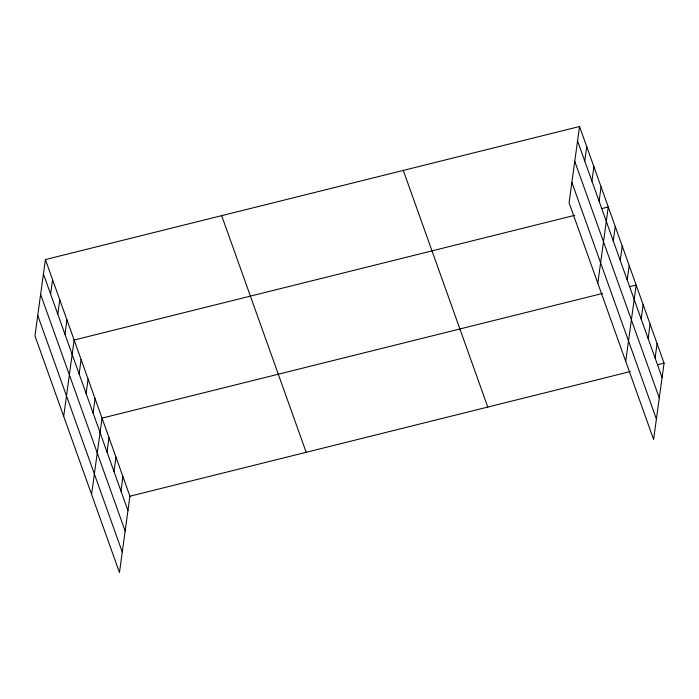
<?xml version="1.0" encoding="UTF-8"?>
<svg xmlns="http://www.w3.org/2000/svg" width="699" height="699" viewBox="0 0 699 699"><rect width="100%" height="100%" fill="white"/><g stroke="black" fill="none" stroke-linecap="round" stroke-linejoin="round"><path stroke-width="1.05" d="M45.4 259.565L34.95 335.843L119.468 572.49L129.918 496.211L45.4 259.565L579.532 126.51L664.05 363.157L653.6 439.435L569.082 202.789L579.532 126.51M50.608 294.096L52.582 279.687M57.79 314.209L59.765 299.801M64.981 334.323L66.947 319.915M63.688 416.307L74.138 340.029L574.692 215.336M79.136 373.956L81.11 359.548M86.108 393.485L88.083 379.076M93.081 413.004L95.055 398.596M91.578 494.394L102.028 418.124L602.582 293.423M107.026 452.052L109 437.644M113.998 471.58L115.973 457.172M120.971 491.1L122.945 476.692M584.74 161.032L586.714 146.624M591.922 181.146L593.897 166.738M599.113 201.26L601.079 186.851M597.82 283.244L608.27 206.965L601.97 208.538M613.268 240.902L615.242 226.493M620.24 260.421L622.215 246.013M627.213 279.95L629.187 265.541M625.71 361.339L636.16 285.061L629.86 286.634M641.158 318.997L643.132 304.589M648.13 338.517L650.105 324.109M655.103 358.037L657.077 343.628M129.918 496.211L630.472 371.519M657.759 364.721L664.05 363.157M577.557 140.918L662.075 377.565M574.761 161.329L659.279 397.984M571.878 182.369L656.396 419.016M403.271 170.416L487.788 407.063M221.662 215.659L306.179 452.305M43.425 273.973L127.943 510.62M40.629 294.393L125.147 531.039M37.746 315.432L122.264 552.079"/></g></svg>
